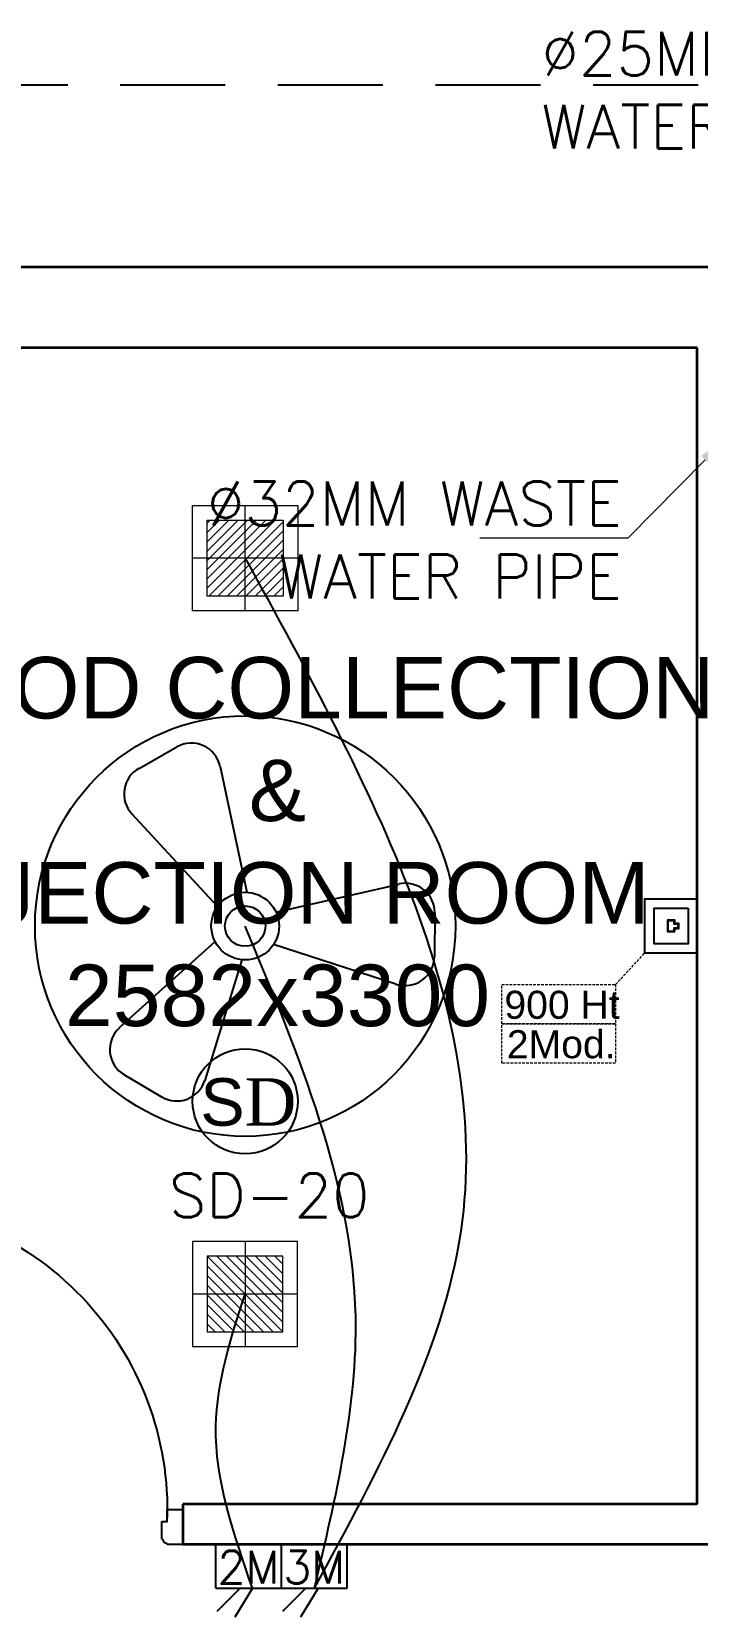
# Model space of a CAD drawing. Extents: x 3505867 to 3988380, y -625948 to -590408.
# Drawn here: x 3523526 to 3525426, y -600146 to -595621 of the extents above; entities that cross this region are included whole.
import ezdxf
from ezdxf import colors
from ezdxf.entities.mleader import LeaderData, LeaderLine
from ezdxf.math import Vec2, Vec3

# ---------------------------------------------------------------- set-up
doc = ezdxf.new("R2010")
doc.units = 0
doc.header["$LTSCALE"] = 6
doc.header["$MEASUREMENT"] = 0
for name, pattern in [('1', [0]), ('CONTINU', [0]), ('DASHED2', [0.375, 0.25, -0.125]), ('HIDDEN', [0.375, 0.25, -0.125])]:
    doc.linetypes.add(name, pattern=pattern)
doc.layers.get('0').update_dxf_attribs({"linetype": 'CONTINUOUS'})
for name, color, linetype in [('24W RAW POWER', 1, 'CONTINUOUS'), ('24W UPS POWER LIGHT', 5, 'CONTINUOUS'), ('Chajja', 7, 'CONTINUOUS'), ('DIM', 7, 'CONTINUOUS'), ('DOOR', 44, 'CONTINUOUS'), ('ELE-1200MM CEILINGFAN', 6, 'CONTINUOUS'), ('ELE-2M UPS P.SB', 3, 'CONTINUOUS'), ('ELE-3M RAW P.SB', 40, 'CONTINUOUS'), ('ELE.LAN POINT', 3, 'CONTINUOUS'), ('FA-FIRE TEXT', 7, 'CONTINUOUS'), ('LV.CC CEMARA', 66, 'CONTINUOUS'), ('PL- WASTE PIPE', 6, 'CONTINUOUS'), ('PL-RA WATER SUPPLY PIPE', 100, 'CONTINUOUS'), ('TEXT', 5, 'CONTINUOUS')]:
    doc.layers.add(name, color=color, linetype=linetype)
doc.layers.add('CFT_LOOPING', color=7, linetype='1', lineweight=0, true_color=0xd6d600)
for name, color, linetype, lineweight in [('ELE-24W EMERGENCY  LED LIGHT', 5, 'CONTINUOUS', 18), ('ELE-24W LED LIGHT', 1, 'CONTINUOUS', 18), ('ELE. DB', 1, 'CONTINUOUS', 9), ('FA-BELOW SMOKE DERECTOR', 1, 'CONTINUOUS', 25), ('PHE-SP', 1, 'CONTINUOUS', 0), ('WALL', 10, 'CONTINUOUS', 35)]:
    doc.layers.add(name, color=color, linetype=linetype, lineweight=lineweight)
doc.layers.add('ELE-LIGHTING WIRING', color=7, linetype='CONTINUOUS', true_color=0x63d7b6)
doc.styles.add('ARIAL', font='')
doc.styles.add('PDF Times New Roman', font='')
doc.styles.add('ROMANS', font='romans.shx')
doc.styles.get("Standard").update_dxf_attribs({"font": 'SIMPLEX'})
doc.styles.get('ARIAL').set_extended_font_data('Arial')
doc.styles.get('PDF Times New Roman').set_extended_font_data('Times New Roman')

# ---------------------------------------------------------------- blocks, each defined once
blk = doc.blocks.new('A$C19B8274B')
at = {"layer": 'DOOR'}
for p, q in [((-45, 925), (-80, 925)), ((-80, 50), (-80, 925)), ((-45, 50), (-45, 925)), ((-45, 50), (-80, 50)), ((-940, -35), (-942.5, -35)), ((-60, -35), (-57.5, -35)), ((-955, -50), (-955, -47.5)), ((-45, -50), (-45, -47.5))]:
    blk.add_line(p, q, dxfattribs=at)
for points in [[(-940, 15), (-955, 15), (-955, 50), (-1000, 50), (-1000, -50), (-955, -50)], [(-60, 15), (-45, 15), (-45, 50), (0, 50), (0, -50), (-45, -50)], [(-940, -35), (-940, 15)], [(-60, -35), (-60, 15)]]:
    blk.add_lwpolyline(points, dxfattribs=at)
at = {"layer": 'DOOR', "color": 145}
blk.add_arc((-80, 50), 875, 90, 182.2924, dxfattribs=at)
at = {"layer": 'DOOR'}
for centre, start, end in [((-955, -35), 270, 0), ((-45, -35), 180, 270)]:
    blk.add_arc(centre, 12.5, start, end, dxfattribs=at)
blk = doc.blocks.new('CIVIL IVF')
at = {"layer": 'Chajja', "color": 8, "linetype": 'HIDDEN', "ltscale": 200}
blk.add_line((-22265, 18165.2), (-16305, 18165.2), dxfattribs=at)
at = {"layer": 'WALL', "color": 8, "linetype": 'ByBlock'}
for p, q in [((-16305, 17645.2), (-22265, 17645.2)), ((-18367.5, 17415.2), (-20950, 17415.2)), ((-18367.5, 14115.2), (-18367.5, 17415.2)), ((-18367.5, 14115.2), (-19835.9, 14115.2)), ((-19835.9, 14115.2), (-19835.9, 14000.2)), ((-18138.4, 14000.2), (-19835.9, 14000.2))]:
    blk.add_line(p, q, dxfattribs=at)
at = {"layer": 'DOOR', "color": 8, "linetype": 'Continuous', "xscale": -1}
blk.add_blockref('A$C19B8274B', (-20835.9, 14050.2), dxfattribs=at)
at = {"layer": 'DIM', "color": 8, "insert": (-19566, 16004.8), "char_height": 175.567, "width": 2637.717, "attachment_point": 5, "style": 'ARIAL'}
blk.add_mtext('BLOOD COLLECTION \\P&\\PINJECTION ROOM\\P2582x3300', dxfattribs=at)
blk = doc.blocks.new('24w led light')
at = {"layer": 'ELE-24W LED LIGHT', "color": 1, "lineweight": 0}
for p, q in [((159, 159), (-160, 159)), ((-160, 159), (-160, -160)), ((-0.5, -160), (-0.5, 159)), ((159, -160), (159, 159)), ((114.5, 114.5), (-115.5, 114.5)), ((-115.5, 114.5), (-115.5, -115.5)), ((110.2, -115.5), (-115.5, 110.2)), ((114.5, -91.7), (-91.7, 114.5)), ((114.5, -63.5), (-63.5, 114.5)), ((114.5, -35.3), (-35.3, 114.5)), ((114.5, -7.1), (-7.1, 114.5)), ((114.5, 21.1), (21.1, 114.5)), ((114.5, 49.3), (49.3, 114.5)), ((114.5, 77.5), (77.5, 114.5)), ((114.5, 105.7), (105.7, 114.5)), ((114.5, -115.5), (114.5, 114.5)), ((82, -115.5), (-115.5, 82)), ((53.8, -115.5), (-115.5, 53.8)), ((25.6, -115.5), (-115.5, 25.6)), ((-160, -0.5), (159, -0.5)), ((-2.6, -115.5), (-115.5, -2.6)), ((-30.8, -115.5), (-115.5, -30.8)), ((-59, -115.5), (-115.5, -59)), ((-87.2, -115.5), (-115.5, -87.2)), ((-115.4, -115.5), (-115.5, -115.4)), ((-115.5, -115.5), (114.5, -115.5)), ((-160, -160), (159, -160))]:
    blk.add_line(p, q, dxfattribs=at)
blk = doc.blocks.new('24w led emeregency')
at = {"layer": 'ELE-24W EMERGENCY  LED LIGHT'}
h = blk.add_hatch(dxfattribs=at)
h.set_pattern_fill('ANSI31', scale=166.67, style=0)
h.paths.add_polyline_path([(-115.4, -115.4), (-115.4, 115.4), (115.4, 115.4), (115.4, -115.4)])
at = {"layer": 'ELE-24W EMERGENCY  LED LIGHT', "color": 5}
for p, q in [((0, 160), (0, -160)), ((-160, 0), (160, 0))]:
    blk.add_line(p, q, dxfattribs=at)
for points in [[(-160, -160), (-160, 160), (160, 160), (160, -160)], [(-115.4, -115.4), (-115.4, 115.4), (115.4, 115.4), (115.4, -115.4)]]:
    blk.add_lwpolyline(points, close=True, dxfattribs=at)
blk = doc.blocks.new('A$C07FB25EA')
at = {"layer": 'ELE-1200MM CEILINGFAN', "color": 3}
for p, q in [((6.53, 13.37), (9.47, 11.64)), ((0.26, 2.64), (3.17, 12.07)), ((9.84, 7.94), (2.36, 1.21)), ((-11.8, 4.55), (-2.22, 1.44)), ((-14.84, -1.03), (-14.81, 2.38)), ((-2.41, -1.1), (-12.04, -3.29)), ((2.16, -1.54), (8.87, -8.78)), ((1.96, -12.49), (-0.13, -2.65)), ((8.31, -12.34), (5.35, -14.02))]:
    blk.add_line(p, q, dxfattribs=at)
at = {"layer": 'ELE-1200MM CEILINGFAN', "color": 5, "ltscale": 10}
blk.add_circle((0, 0), 16.45, dxfattribs=at)
at = {"layer": 'ELE-1200MM CEILINGFAN', "color": 3}
for radius in [2.65, 1.58]:
    blk.add_circle((0, 0), radius, dxfattribs=at)
for centre, start, end in [((5.36, 11.38), 59.5281, 162.5229), ((8.3, 9.66), 311.9493, 59.5281), ((-12.51, 2.36), 71.9493, 179.5281), ((-12.54, -1.05), 179.5281, 282.5229), ((7.18, -10.34), 299.5281, 42.5229), ((4.21, -12.02), 191.9493, 299.5281)]:
    blk.add_arc(centre, 2.3, start, end, dxfattribs=at)
blk = doc.blocks.new('2M UPS SB')
at = {"layer": 'ELE-2M UPS P.SB', "color": 3}
for p, q in [((-133.8, 160), (-69.3, 265.2)), ((-88.2, 160), (-3.4, 244.9)), ((-240, 160), (-240, 0)), ((0, 160), (-240, 160)), ((0, 160), (0, 0))]:
    blk.add_line(p, q, dxfattribs=at)
blk.add_text('2M', height=120, rotation=180, dxfattribs=at).set_placement((-6, 143))
blk = doc.blocks.new('TEWSER')
at = {"layer": 'ELE-3M RAW P.SB'}
for p, q in [((0, 0), (125, 0)), ((0, 0), (0, -187.5)), ((0, -68.9), (-66.3, -2.6)), ((0, -104.5), (-82.2, -54.1)), ((0, -187.5), (125, -187.5))]:
    blk.add_line(p, q, dxfattribs=at)
blk.add_text('3M', height=93.75, rotation=270, dxfattribs=at).set_placement((13.3, -4.7))
blk = doc.blocks.new('WDD')
at = {"layer": 'ELE-LIGHTING WIRING', "linetype": 'ByBlock'}
for points in [[(14344.3, 13640), (14763.1, 14658.7), (14148.8, 16577.5)], [(14344.3, 13640), (14462.2, 14415.3), (14146.7, 15529.5)], [(12615, 12135.9), (12701.8, 13224), (14464.6, 13372.3), (16786.3, 13165)]]:
    blk.add_spline(points, degree=3, dxfattribs=at)
at = {"layer": 'ELE-LIGHTING WIRING', "color": 254, "linetype": 'ByBlock'}
blk.add_spline([(14167.6, 13640), (14063.2, 14103.1), (14146.2, 14479.5)], degree=3, dxfattribs=at)
at = {"layer": '24W RAW POWER', "lineweight": 9, "xscale": -0.9404388715045132, "yscale": 0.9404388715045132, "zscale": 0.9404388715045132}
blk.add_blockref('24w led light', (14146.2, 16580), dxfattribs=at)
at = {"layer": '24W UPS POWER LIGHT', "lineweight": 9, "xscale": -0.9375000000222322, "yscale": 0.9375000000222322, "zscale": 0.9375000000222322}
blk.add_blockref('24w led emeregency', (14146.2, 14479.5), dxfattribs=at)
at = {"layer": 'ELE-1200MM CEILINGFAN', "color": 7, "ltscale": 8, "xscale": 36.47592107175105, "yscale": 36.47592107175105, "zscale": 36.47592107175105, "rotation": 180}
blk.add_blockref('A$C07FB25EA', (14146.7, 15529.5), dxfattribs=at)
at = {"layer": 'ELE-2M UPS P.SB', "color": 6, "xscale": 0.7812500000005363, "yscale": 0.7812500000005363, "zscale": 0.7812500000005363, "rotation": 179.9999999999999}
blk.add_blockref('2M UPS SB', (14063.1, 13765), dxfattribs=at)
at = {"layer": 'ELE-3M RAW P.SB', "color": 26, "linetype": 'ByBlock', "rotation": 89.99999999999997}
blk.add_blockref('TEWSER', (14250.6, 13640), dxfattribs=at)
blk = doc.blocks.new('Voice')
at = {"layer": 'ELE.LAN POINT', "color": 6}
for points in [[(0, -31.8), (127.9, -31.8), (127.9, 92), (0, 92)], [(21.9, -10), (106, -10), (106, 70.1), (21.9, 70.1)], [(77.3, 21.4), (69.7, 21.4), (69.7, 11.7), (58.1, 11.7), (58.1, 21.4), (50.6, 21.4), (50.6, 38.7), (77.3, 38.7)], [(75.9, 22.8), (68.4, 22.8), (68.4, 13), (59.5, 13), (59.5, 22.8), (52, 22.8), (52, 37.4), (75.9, 37.4)]]:
    blk.add_lwpolyline(points, close=True, dxfattribs=at)
blk = doc.blocks.new('SMOKE DETECTOR')
at = {"layer": 'FA-BELOW SMOKE DERECTOR', "color": 7}
blk.add_circle((931028.7, -118293.9), 166, dxfattribs=at)
at = {"layer": 'FA-BELOW SMOKE DERECTOR', "insert": (930887.1, -118373), "char_height": 150, "attachment_point": 7, "style": 'PDF Times New Roman'}
blk.add_mtext('{\\fArial|b0|i0|c0|p34;S}D', dxfattribs=at)
blk = doc.blocks.new('EFRWR')
at = {"layer": 'CFT_LOOPING', "color": 7, "linetype": 'DASHED2', "ltscale": 5}
blk.add_line((15204.1, 15363.1), (15287.5, 15452.6), dxfattribs=at)
for points in [[(14879.2, 15363.1), (15204.1, 15363.1), (15204.1, 15250.6), (14879.2, 15250.6)], [(14879.2, 15250.6), (15204.1, 15250.6), (15204.1, 15138.1), (14879.2, 15138.1)]]:
    blk.add_lwpolyline(points, close=True, dxfattribs=at)
at = {"layer": 'ELE.LAN POINT', "color": 7, "xscale": -1.211286963933217, "yscale": 1.211286963933217, "zscale": 1.211286963933217, "rotation": 89.99999999999979}
blk.add_blockref('Voice', (15398.9, 15607.4), dxfattribs=at)
at = {"layer": 'FA-BELOW SMOKE DERECTOR', "color": 6, "xscale": 0.9035551315104862, "yscale": 0.9035551315104862, "zscale": 0.9035551315104862}
blk.add_blockref('SMOKE DETECTOR', (-827089.1, 121914.6), dxfattribs=at)
at = {"layer": 'FA-FIRE TEXT', "color": 200, "linetype": 'CONTINU', "insert": (13928.6, 14823.7), "char_height": 125, "width": 349.838, "attachment_point": 1, "style": 'ROMANS'}
blk.add_mtext('{\\C256;SD-20\\P}', dxfattribs=at)
at = {"layer": 'TEXT', "color": 7, "char_height": 80, "attachment_point": 1}
for s, insert, width in [('\\A1;{\\fArial|b0|i0|c0|p34;900 Ht\\P}', (14886.7, 15345), 8957.987), ('\\A1;{\\fArial|b0|i0|c0|p34;2Mod.\\P}', (14893.7, 15232.5), 352.575)]:
    blk.add_mtext(s, dxfattribs=dict(at, insert=insert, width=width))
blk = doc.blocks.new('ETWER')
at = {"layer": 'PL- WASTE PIPE', "color": 4, "linetype": 'ByBlock', "lineweight": 0, "ltscale": 5, "insert": (15221.5, 16798.2), "char_height": 125, "width": 1332.591, "attachment_point": 3, "style": 'ROMANS'}
blk.add_mtext('%%C32MM WASTE WATER PIPE', dxfattribs=at)
at = {"layer": 'PL-RA WATER SUPPLY PIPE', "lineweight": 0, "ltscale": 0.01, "insert": (14992.4, 18082), "char_height": 125, "width": 1332.591, "attachment_point": 1, "style": 'ROMANS'}
blk.add_mtext('%%c25MM RAW WATER PIPE', dxfattribs=at)
at = {"layer": 'PL- WASTE PIPE', "color": 4, "linetype": 'ByBlock', "lineweight": 0, "ltscale": 5}
ml = blk.add_multileader_mtext('Standard', dxfattribs=at)
ml.set_content(' ', color=4)
ml.set_leader_properties()
ml.build(insert=Vec2(0, 0))
ml.multileader.update_dxf_attribs({"text_right_attachment_type": 6, "dogleg_length": 341.6, "arrow_head_size": 100})
ctx = ml.context
ctx.base_point, ctx.char_height, ctx.arrow_head_size, ctx.landing_gap_size, ctx.plane_origin = Vec3(14797.3, 16697), 100, 100, 50, Vec3(15892.4, 16637)
ctx.right_attachment, ctx.text_align_type = 6, 2
notes = []
notes.append((ctx, [(0, (1, 1, 0), (15238.9, 16637), (-1, 0), 341.6, [(0, [(15530.6, 16930.9)], 0, [])])]))
ctx.mtext.insert, ctx.mtext.alignment, ctx.mtext.flow_direction = Vec3(14847.3, 16757), 3, 5
for ctx, leaders in notes:
    for number, flags, end, landing, length, lines in leaders:
        leader = LeaderData()
        leader.index, (leader.has_last_leader_line, leader.has_dogleg_vector, leader.attachment_direction) = number, flags
        leader.last_leader_point, leader.dogleg_vector, leader.dogleg_length = Vec3(end), Vec3(landing), length
        for number, points, colour, breaks in lines:
            line = LeaderLine()
            line.index, line.vertices, line.color, line.breaks = number, Vec3.list(points), colors.encode_raw_color(colour), breaks
            leader.lines.append(line)
        ctx.leaders.append(leader)

msp = doc.modelspace()

# ---------------------------------------------------------------- block references
at = {"linetype": 'ByBlock'}
msp.add_blockref('CIVIL IVF', (3543794, -613938.4), dxfattribs=at)
at = {"layer": 'ELE. DB', "color": 0, "linetype": 'ByBlock'}
msp.add_blockref('WDD', (3509989, -613703.2), dxfattribs=at)
at = {"layer": 'LV.CC CEMARA', "color": 0, "linetype": 'ByBlock'}
msp.add_blockref('EFRWR', (3509989, -613703.2), dxfattribs=at)
at = {"layer": 'PHE-SP', "color": 0, "linetype": 'ByBlock'}
msp.add_blockref('ETWER', (3509989, -613703.2), dxfattribs=at)

doc.saveas('drawing.dxf')
